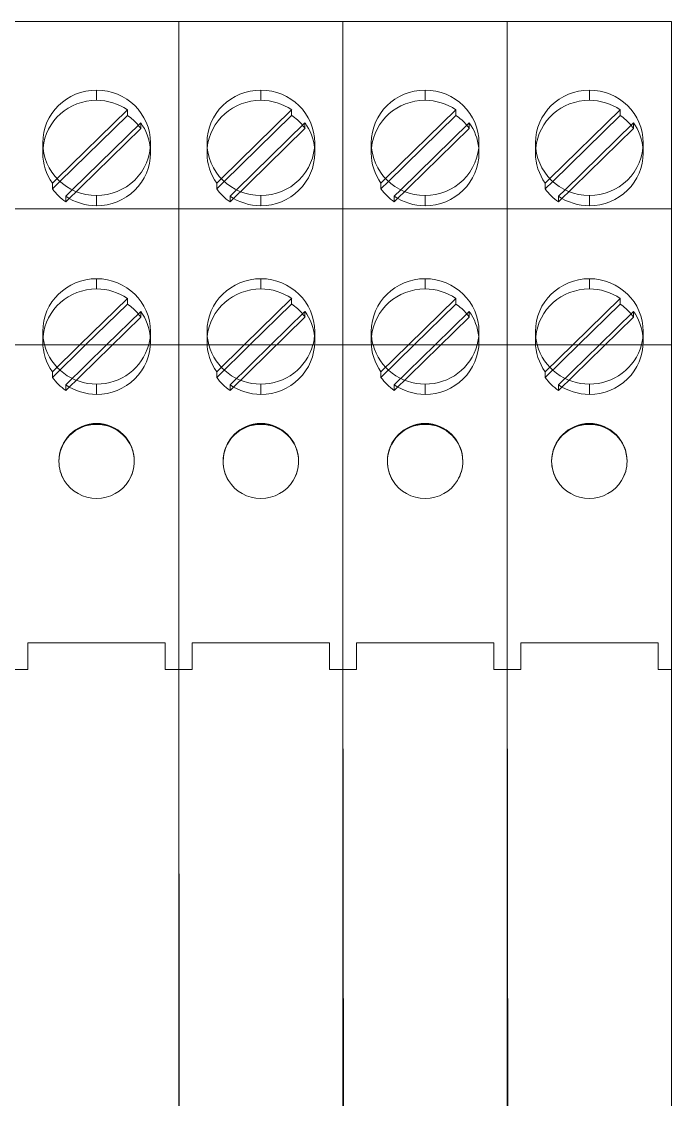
# Model space of a CAD drawing. Header units: millimetres. Extents: x 1359 to 3577, y 1336 to 3557.
# Drawn here: x 2021.83 to 2045.96, y 2556.67 to 2596.67 of the extents above; entities that cross this region are included whole.
import ezdxf

# ---------------------------------------------------------------- set-up
doc = ezdxf.new("R2010")
doc.units = ezdxf.units.MM
doc.layers.add('000-PI-Oprema', color=30, linetype='Continuous', lineweight=5)

msp = doc.modelspace()

# ---------------------------------------------------------------- linework, layer by layer
at = {"layer": '000-PI-Oprema', "color": 0, "linetype": 'ByBlock', "lineweight": 0}
for p, q in [((2021.565, 2596.672), (2027.665, 2596.672)), ((2021.565, 2596.672), (2027.665, 2596.672)), ((2027.665, 2596.672), (2027.665, 2596.672)), ((2027.665, 2596.672), (2027.665, 2596.672)), ((2027.665, 2596.672), (2027.665, 2596.672)), ((2027.665, 2590.216), (2027.665, 2596.672)), ((2027.665, 2596.672), (2027.665, 2596.672)), ((2027.665, 2596.672), (2027.665, 2596.672)), ((2027.665, 2596.672), (2027.665, 2596.672)), ((2027.665, 2590.216), (2027.665, 2596.672)), ((2027.665, 2596.672), (2033.765, 2596.672)), ((2027.665, 2590.216), (2027.665, 2596.672)), ((2027.665, 2596.672), (2027.665, 2596.672)), ((2027.665, 2596.672), (2027.665, 2596.672)), ((2027.665, 2596.672), (2027.665, 2596.672)), ((2027.665, 2596.672), (2033.765, 2596.672)), ((2027.665, 2590.216), (2027.665, 2596.672)), ((2027.665, 2596.672), (2027.665, 2596.672)), ((2027.665, 2596.672), (2027.665, 2596.672)), ((2027.665, 2596.672), (2027.665, 2596.672)), ((2033.765, 2596.672), (2033.765, 2596.672)), ((2033.765, 2596.672), (2033.765, 2596.672)), ((2033.765, 2596.672), (2033.765, 2596.672)), ((2033.765, 2590.216), (2033.765, 2596.672)), ((2033.765, 2596.672), (2033.765, 2596.672)), ((2033.765, 2596.672), (2033.765, 2596.672)), ((2033.765, 2596.672), (2033.765, 2596.672)), ((2033.765, 2590.216), (2033.765, 2596.672)), ((2033.765, 2596.672), (2039.865, 2596.672)), ((2033.765, 2590.216), (2033.765, 2596.672)), ((2033.765, 2596.672), (2033.765, 2596.672)), ((2033.765, 2596.672), (2033.765, 2596.672)), ((2033.765, 2596.672), (2033.765, 2596.672)), ((2033.765, 2596.672), (2039.865, 2596.672)), ((2033.765, 2590.216), (2033.765, 2596.672)), ((2033.765, 2596.672), (2033.765, 2596.672)), ((2033.765, 2596.672), (2033.765, 2596.672)), ((2033.765, 2596.672), (2033.765, 2596.672)), ((2039.865, 2596.672), (2039.865, 2596.672)), ((2039.865, 2596.672), (2039.865, 2596.672)), ((2039.865, 2596.672), (2039.865, 2596.672)), ((2039.865, 2590.216), (2039.865, 2596.672)), ((2039.865, 2596.672), (2039.865, 2596.672)), ((2039.865, 2596.672), (2039.865, 2596.672)), ((2039.865, 2596.672), (2039.865, 2596.672)), ((2039.865, 2590.216), (2039.865, 2596.672)), ((2039.865, 2596.672), (2045.965, 2596.672)), ((2039.865, 2590.216), (2039.865, 2596.672)), ((2039.865, 2596.672), (2039.865, 2596.672)), ((2039.865, 2596.672), (2039.865, 2596.672)), ((2039.865, 2596.672), (2039.865, 2596.672)), ((2039.865, 2596.672), (2045.965, 2596.672)), ((2039.865, 2590.216), (2039.865, 2596.672)), ((2039.865, 2596.672), (2039.865, 2596.672)), ((2039.865, 2596.672), (2039.865, 2596.672)), ((2039.865, 2596.672), (2039.865, 2596.672)), ((2045.965, 2596.672), (2045.965, 2596.672)), ((2045.965, 2596.672), (2045.965, 2596.672)), ((2045.965, 2596.672), (2045.965, 2596.672)), ((2045.965, 2590.216), (2045.965, 2596.672)), ((2045.965, 2596.672), (2045.965, 2596.672)), ((2045.965, 2596.672), (2045.965, 2596.672)), ((2045.965, 2596.672), (2045.965, 2596.672)), ((2045.965, 2590.216), (2045.965, 2596.672)), ((2045.965, 2596.672), (2045.965, 2596.672)), ((2045.965, 2596.672), (2045.965, 2596.672)), ((2027.665, 2595.827), (2027.665, 2596.272)), ((2027.665, 2595.827), (2027.665, 2596.272)), ((2033.765, 2595.827), (2033.765, 2596.272)), ((2033.765, 2595.827), (2033.765, 2596.272)), ((2039.865, 2595.827), (2039.865, 2596.272)), ((2039.865, 2595.827), (2039.865, 2596.272)), ((2045.965, 2595.827), (2045.965, 2596.272)), ((2045.965, 2595.827), (2045.965, 2596.272)), ((2027.665, 2595.172), (2027.665, 2595.172)), ((2027.665, 2595.172), (2027.665, 2595.172)), ((2033.765, 2595.172), (2033.765, 2595.172)), ((2033.765, 2595.172), (2033.765, 2595.172)), ((2039.865, 2595.172), (2039.865, 2595.172)), ((2039.865, 2595.172), (2039.865, 2595.172)), ((2024.615, 2594.128), (2024.615, 2593.749)), ((2030.715, 2594.128), (2030.715, 2593.749)), ((2036.815, 2594.128), (2036.815, 2593.749)), ((2042.915, 2594.128), (2042.915, 2593.749)), ((2027.665, 2593.108), (2027.665, 2593.984)), ((2027.665, 2593.108), (2027.665, 2593.984)), ((2033.765, 2593.108), (2033.765, 2593.984)), ((2033.765, 2593.108), (2033.765, 2593.984)), ((2039.865, 2593.108), (2039.865, 2593.984)), ((2039.865, 2593.108), (2039.865, 2593.984)), ((2045.965, 2593.108), (2045.965, 2593.984)), ((2045.965, 2593.108), (2045.965, 2593.984)), ((2025.759, 2593.397), (2023.148, 2590.842)), ((2025.759, 2593.397), (2025.759, 2593.189)), ((2031.859, 2593.397), (2029.248, 2590.842)), ((2031.859, 2593.397), (2031.859, 2593.189)), ((2037.959, 2593.397), (2035.348, 2590.842)), ((2037.959, 2593.397), (2037.959, 2593.189)), ((2044.059, 2593.397), (2041.448, 2590.842)), ((2044.059, 2593.397), (2044.059, 2593.189)), ((2023.254, 2590.738), (2025.759, 2593.189)), ((2023.712, 2590.426), (2026.254, 2592.913)), ((2026.254, 2592.913), (2026.254, 2592.705)), ((2029.354, 2590.738), (2031.859, 2593.189)), ((2029.812, 2590.426), (2032.354, 2592.913)), ((2032.354, 2592.913), (2032.354, 2592.705)), ((2035.454, 2590.738), (2037.959, 2593.189)), ((2035.912, 2590.426), (2038.454, 2592.913)), ((2038.454, 2592.913), (2038.454, 2592.705)), ((2041.554, 2590.738), (2044.059, 2593.189)), ((2042.012, 2590.426), (2044.554, 2592.913)), ((2044.554, 2592.913), (2044.554, 2592.705)), ((2026.254, 2592.705), (2023.47, 2589.981)), ((2032.354, 2592.705), (2029.57, 2589.981)), ((2038.454, 2592.705), (2035.67, 2589.981)), ((2044.554, 2592.705), (2041.77, 2589.981)), ((2022.615, 2591.793), (2022.615, 2592.172)), ((2026.615, 2591.793), (2026.615, 2592.172)), ((2028.715, 2591.793), (2028.715, 2592.172)), ((2032.715, 2591.793), (2032.715, 2592.172)), ((2034.815, 2591.793), (2034.815, 2592.172)), ((2038.815, 2591.793), (2038.815, 2592.172)), ((2040.915, 2591.793), (2040.915, 2592.172)), ((2044.915, 2591.793), (2044.915, 2592.172)), ((2023.148, 2590.842), (2022.975, 2590.673)), ((2029.248, 2590.842), (2029.075, 2590.673)), ((2035.348, 2590.842), (2035.175, 2590.673)), ((2041.448, 2590.842), (2041.275, 2590.673)), ((2022.975, 2590.465), (2023.254, 2590.738)), ((2022.975, 2590.673), (2022.975, 2590.465)), ((2023.47, 2590.189), (2023.712, 2590.426)), ((2029.075, 2590.465), (2029.354, 2590.738)), ((2029.075, 2590.673), (2029.075, 2590.465)), ((2029.57, 2590.189), (2029.812, 2590.426)), ((2035.175, 2590.465), (2035.454, 2590.738)), ((2035.175, 2590.673), (2035.175, 2590.465)), ((2035.67, 2590.189), (2035.912, 2590.426)), ((2041.275, 2590.465), (2041.554, 2590.738)), ((2041.275, 2590.673), (2041.275, 2590.465)), ((2041.77, 2590.189), (2042.012, 2590.426)), ((2023.47, 2590.189), (2023.47, 2589.981)), ((2024.615, 2590.216), (2024.615, 2589.836)), ((2027.665, 2589.672), (2027.665, 2590.216)), ((2027.665, 2589.672), (2027.665, 2590.216)), ((2027.665, 2589.672), (2027.665, 2590.216)), ((2027.665, 2589.672), (2027.665, 2590.216)), ((2029.57, 2590.189), (2029.57, 2589.981)), ((2030.715, 2590.216), (2030.715, 2589.836)), ((2033.765, 2589.672), (2033.765, 2590.216)), ((2033.765, 2589.672), (2033.765, 2590.216)), ((2033.765, 2589.672), (2033.765, 2590.216)), ((2033.765, 2589.672), (2033.765, 2590.216)), ((2035.67, 2590.189), (2035.67, 2589.981)), ((2036.815, 2590.216), (2036.815, 2589.836)), ((2039.865, 2589.672), (2039.865, 2590.216)), ((2039.865, 2589.672), (2039.865, 2590.216)), ((2039.865, 2589.672), (2039.865, 2590.216)), ((2039.865, 2589.672), (2039.865, 2590.216)), ((2041.77, 2590.189), (2041.77, 2589.981)), ((2042.915, 2590.216), (2042.915, 2589.836)), ((2045.965, 2589.672), (2045.965, 2590.216)), ((2045.965, 2589.672), (2045.965, 2590.216)), ((2021.565, 2589.72), (2027.665, 2589.72)), ((2027.665, 2589.72), (2033.765, 2589.72)), ((2027.665, 2589.672), (2027.665, 2589.672)), ((2027.665, 2584.672), (2027.665, 2589.672)), ((2027.665, 2589.672), (2027.665, 2589.672)), ((2027.665, 2584.672), (2027.665, 2589.672)), ((2027.665, 2589.672), (2027.665, 2589.672)), ((2027.665, 2589.672), (2027.665, 2584.672)), ((2027.665, 2589.672), (2027.665, 2589.672)), ((2027.665, 2589.672), (2027.665, 2584.672)), ((2033.765, 2589.72), (2039.865, 2589.72)), ((2033.765, 2589.672), (2033.765, 2589.672)), ((2033.765, 2584.672), (2033.765, 2589.672)), ((2033.765, 2589.672), (2033.765, 2589.672)), ((2033.765, 2584.672), (2033.765, 2589.672)), ((2033.765, 2589.672), (2033.765, 2589.672)), ((2033.765, 2589.672), (2033.765, 2584.672)), ((2033.765, 2589.672), (2033.765, 2589.672)), ((2033.765, 2589.672), (2033.765, 2584.672)), ((2039.865, 2589.72), (2045.965, 2589.72)), ((2039.865, 2589.672), (2039.865, 2589.672)), ((2039.865, 2584.672), (2039.865, 2589.672)), ((2039.865, 2589.672), (2039.865, 2589.672)), ((2039.865, 2584.672), (2039.865, 2589.672)), ((2039.865, 2589.672), (2039.865, 2589.672)), ((2039.865, 2589.672), (2039.865, 2584.672)), ((2039.865, 2589.672), (2039.865, 2589.672)), ((2039.865, 2589.672), (2039.865, 2584.672)), ((2045.965, 2589.672), (2045.965, 2589.672)), ((2045.965, 2584.672), (2045.965, 2589.672)), ((2045.965, 2589.672), (2045.965, 2589.672)), ((2045.965, 2584.672), (2045.965, 2589.672)), ((2024.615, 2587.128), (2024.615, 2586.749)), ((2027.665, 2586.108), (2027.665, 2586.98)), ((2027.665, 2586.108), (2027.665, 2586.98)), ((2030.715, 2587.128), (2030.715, 2586.749)), ((2033.765, 2586.108), (2033.765, 2586.98)), ((2033.765, 2586.108), (2033.765, 2586.98)), ((2036.815, 2587.128), (2036.815, 2586.749)), ((2039.865, 2586.108), (2039.865, 2586.98)), ((2039.865, 2586.108), (2039.865, 2586.98)), ((2042.915, 2587.128), (2042.915, 2586.749)), ((2045.965, 2586.108), (2045.965, 2586.98)), ((2045.965, 2586.108), (2045.965, 2586.98)), ((2025.759, 2586.397), (2023.996, 2584.672)), ((2024.208, 2584.672), (2025.759, 2586.189)), ((2025.759, 2586.397), (2025.759, 2586.189)), ((2031.859, 2586.397), (2030.096, 2584.672)), ((2030.308, 2584.672), (2031.859, 2586.189)), ((2031.859, 2586.397), (2031.859, 2586.189)), ((2037.959, 2586.397), (2036.196, 2584.672)), ((2036.408, 2584.672), (2037.959, 2586.189)), ((2037.959, 2586.397), (2037.959, 2586.189)), ((2044.059, 2586.397), (2042.296, 2584.672)), ((2042.508, 2584.672), (2044.059, 2586.189)), ((2044.059, 2586.397), (2044.059, 2586.189)), ((2026.254, 2585.705), (2023.47, 2582.981)), ((2024.986, 2584.672), (2026.254, 2585.913)), ((2026.254, 2585.913), (2026.254, 2585.705)), ((2032.354, 2585.705), (2029.57, 2582.981)), ((2031.086, 2584.672), (2032.354, 2585.913)), ((2032.354, 2585.913), (2032.354, 2585.705)), ((2038.454, 2585.705), (2035.67, 2582.981)), ((2037.186, 2584.672), (2038.454, 2585.913)), ((2038.454, 2585.913), (2038.454, 2585.705)), ((2044.554, 2585.705), (2041.77, 2582.981)), ((2043.286, 2584.672), (2044.554, 2585.913)), ((2044.554, 2585.913), (2044.554, 2585.705)), ((2022.615, 2584.793), (2022.615, 2585.172)), ((2026.615, 2584.793), (2026.615, 2585.172)), ((2028.715, 2584.793), (2028.715, 2585.172)), ((2032.715, 2584.793), (2032.715, 2585.172)), ((2034.815, 2584.793), (2034.815, 2585.172)), ((2038.815, 2584.793), (2038.815, 2585.172)), ((2040.915, 2584.793), (2040.915, 2585.172)), ((2044.915, 2584.793), (2044.915, 2585.172)), ((2021.565, 2584.672), (2027.665, 2584.672)), ((2022.975, 2583.465), (2024.208, 2584.672)), ((2023.996, 2584.672), (2022.975, 2583.673)), ((2023.47, 2583.189), (2024.986, 2584.672)), ((2027.665, 2584.672), (2027.665, 2584.672)), ((2027.665, 2574.322), (2027.665, 2584.672)), ((2027.665, 2584.672), (2027.665, 2584.672)), ((2027.665, 2574.322), (2027.665, 2584.672)), ((2027.665, 2584.672), (2033.765, 2584.672)), ((2027.665, 2574.322), (2027.665, 2584.672)), ((2027.665, 2584.672), (2027.665, 2584.672)), ((2027.665, 2574.322), (2027.665, 2584.672)), ((2027.665, 2584.672), (2027.665, 2584.672)), ((2029.075, 2583.465), (2030.308, 2584.672)), ((2030.096, 2584.672), (2029.075, 2583.673)), ((2029.57, 2583.189), (2031.086, 2584.672)), ((2033.765, 2584.672), (2033.765, 2584.672)), ((2033.765, 2574.322), (2033.765, 2584.672)), ((2033.765, 2584.672), (2033.765, 2584.672)), ((2033.765, 2574.322), (2033.765, 2584.672)), ((2033.765, 2584.672), (2039.865, 2584.672)), ((2033.765, 2574.322), (2033.765, 2584.672)), ((2033.765, 2584.672), (2033.765, 2584.672)), ((2033.765, 2574.322), (2033.765, 2584.672)), ((2033.765, 2584.672), (2033.765, 2584.672)), ((2035.175, 2583.465), (2036.408, 2584.672)), ((2036.196, 2584.672), (2035.175, 2583.673)), ((2035.67, 2583.189), (2037.186, 2584.672)), ((2039.865, 2584.672), (2039.865, 2584.672)), ((2039.865, 2574.322), (2039.865, 2584.672)), ((2039.865, 2584.672), (2039.865, 2584.672)), ((2039.865, 2574.322), (2039.865, 2584.672)), ((2039.865, 2584.672), (2045.965, 2584.672)), ((2039.865, 2574.322), (2039.865, 2584.672)), ((2039.865, 2584.672), (2039.865, 2584.672)), ((2039.865, 2574.322), (2039.865, 2584.672)), ((2039.865, 2584.672), (2039.865, 2584.672)), ((2041.275, 2583.465), (2042.508, 2584.672)), ((2042.296, 2584.672), (2041.275, 2583.673)), ((2041.77, 2583.189), (2043.286, 2584.672)), ((2045.965, 2584.672), (2045.965, 2584.672)), ((2045.965, 2574.322), (2045.965, 2584.672)), ((2045.965, 2584.672), (2045.965, 2584.672)), ((2045.965, 2574.322), (2045.965, 2584.672)), ((2022.975, 2583.673), (2022.975, 2583.465)), ((2029.075, 2583.673), (2029.075, 2583.465)), ((2035.175, 2583.673), (2035.175, 2583.465)), ((2041.275, 2583.673), (2041.275, 2583.465)), ((2024.615, 2583.216), (2024.615, 2582.836)), ((2030.715, 2583.216), (2030.715, 2582.836)), ((2036.815, 2583.216), (2036.815, 2582.836)), ((2042.915, 2583.216), (2042.915, 2582.836)), ((2023.47, 2583.189), (2023.47, 2582.981)), ((2029.57, 2583.189), (2029.57, 2582.981)), ((2035.67, 2583.189), (2035.67, 2582.981)), ((2041.77, 2583.189), (2041.77, 2582.981)), ((2023.215, 2580.348), (2023.215, 2580.357)), ((2026.015, 2580.348), (2026.015, 2580.357)), ((2029.315, 2580.348), (2029.315, 2580.357)), ((2032.115, 2580.348), (2032.115, 2580.357)), ((2035.415, 2580.348), (2035.415, 2580.357)), ((2038.215, 2580.348), (2038.215, 2580.357)), ((2041.515, 2580.348), (2041.515, 2580.357)), ((2044.315, 2580.348), (2044.315, 2580.357)), ((2027.665, 2572.622), (2027.665, 2574.322)), ((2027.665, 2572.622), (2027.665, 2574.322)), ((2027.69, 2548.121), (2027.665, 2574.322)), ((2027.69, 2548.121), (2027.665, 2574.322)), ((2033.765, 2572.622), (2033.765, 2574.322)), ((2033.765, 2572.622), (2033.765, 2574.322)), ((2033.79, 2548.121), (2033.765, 2574.322)), ((2033.79, 2548.121), (2033.765, 2574.322)), ((2039.865, 2572.622), (2039.865, 2574.322)), ((2039.865, 2572.622), (2039.865, 2574.322)), ((2039.89, 2548.121), (2039.865, 2574.322)), ((2039.89, 2548.121), (2039.865, 2574.322)), ((2045.965, 2572.622), (2045.965, 2574.322)), ((2045.965, 2572.622), (2045.965, 2574.322)), ((2022.065, 2573.622), (2027.165, 2573.622)), ((2022.065, 2573.622), (2022.065, 2573.622)), ((2022.065, 2573.622), (2022.065, 2572.622)), ((2027.165, 2573.622), (2027.165, 2573.622)), ((2027.165, 2573.622), (2027.165, 2572.622)), ((2027.665, 2573.672), (2027.665, 2573.672)), ((2027.665, 2573.672), (2027.665, 2573.672)), ((2027.665, 2573.672), (2027.665, 2573.672)), ((2027.665, 2573.672), (2027.665, 2573.672)), ((2028.165, 2573.622), (2033.265, 2573.622)), ((2028.165, 2573.622), (2028.165, 2573.622)), ((2028.165, 2573.622), (2028.165, 2572.622)), ((2033.265, 2573.622), (2033.265, 2573.622)), ((2033.265, 2573.622), (2033.265, 2572.622)), ((2033.765, 2573.672), (2033.765, 2573.672)), ((2033.765, 2573.672), (2033.765, 2573.672)), ((2033.765, 2573.672), (2033.765, 2573.672)), ((2033.765, 2573.672), (2033.765, 2573.672)), ((2034.265, 2573.622), (2039.365, 2573.622)), ((2034.265, 2573.622), (2034.265, 2573.622)), ((2034.265, 2573.622), (2034.265, 2572.622)), ((2039.365, 2573.622), (2039.365, 2573.622)), ((2039.365, 2573.622), (2039.365, 2572.622)), ((2039.865, 2573.672), (2039.865, 2573.672)), ((2039.865, 2573.672), (2039.865, 2573.672)), ((2039.865, 2573.672), (2039.865, 2573.672)), ((2039.865, 2573.672), (2039.865, 2573.672)), ((2040.365, 2573.622), (2045.465, 2573.622)), ((2040.365, 2573.622), (2040.365, 2573.622)), ((2040.365, 2573.622), (2040.365, 2572.622)), ((2045.465, 2573.622), (2045.465, 2573.622)), ((2045.465, 2573.622), (2045.465, 2572.622)), ((2045.965, 2573.672), (2045.965, 2573.672)), ((2045.965, 2573.672), (2045.965, 2573.672)), ((2027.665, 2572.872), (2027.665, 2572.872)), ((2027.665, 2572.872), (2027.665, 2572.872)), ((2027.665, 2572.872), (2027.665, 2572.872)), ((2027.665, 2572.872), (2027.665, 2572.872)), ((2033.765, 2572.872), (2033.765, 2572.872)), ((2033.765, 2572.872), (2033.765, 2572.872)), ((2033.765, 2572.872), (2033.765, 2572.872)), ((2033.765, 2572.872), (2033.765, 2572.872)), ((2039.865, 2572.872), (2039.865, 2572.872)), ((2039.865, 2572.872), (2039.865, 2572.872)), ((2039.865, 2572.872), (2039.865, 2572.872)), ((2039.865, 2572.872), (2039.865, 2572.872)), ((2045.965, 2572.872), (2045.965, 2572.872)), ((2045.965, 2572.872), (2045.965, 2572.872)), ((2022.065, 2572.622), (2021.565, 2572.622)), ((2022.065, 2572.622), (2022.065, 2572.622)), ((2027.165, 2572.622), (2027.165, 2572.622)), ((2027.665, 2572.622), (2027.165, 2572.622)), ((2027.665, 2572.622), (2027.665, 2572.622)), ((2027.665, 2572.622), (2027.665, 2546.322)), ((2027.665, 2572.622), (2027.665, 2572.622)), ((2027.665, 2572.622), (2027.665, 2546.322)), ((2027.665, 2572.622), (2027.665, 2572.622)), ((2028.165, 2572.622), (2027.665, 2572.622)), ((2027.665, 2572.622), (2027.665, 2572.622)), ((2028.165, 2572.622), (2028.165, 2572.622)), ((2033.265, 2572.622), (2033.265, 2572.622)), ((2033.765, 2572.622), (2033.265, 2572.622)), ((2033.765, 2572.622), (2033.765, 2572.622)), ((2033.765, 2572.622), (2033.765, 2546.322)), ((2033.765, 2572.622), (2033.765, 2572.622)), ((2033.765, 2572.622), (2033.765, 2546.322)), ((2033.765, 2572.622), (2033.765, 2572.622)), ((2034.265, 2572.622), (2033.765, 2572.622)), ((2033.765, 2572.622), (2033.765, 2572.622)), ((2034.265, 2572.622), (2034.265, 2572.622)), ((2039.365, 2572.622), (2039.365, 2572.622)), ((2039.865, 2572.622), (2039.365, 2572.622)), ((2039.865, 2572.622), (2039.865, 2572.622)), ((2039.865, 2572.622), (2039.865, 2546.322)), ((2039.865, 2572.622), (2039.865, 2572.622)), ((2039.865, 2572.622), (2039.865, 2546.322)), ((2039.865, 2572.622), (2039.865, 2572.622)), ((2040.365, 2572.622), (2039.865, 2572.622)), ((2039.865, 2572.622), (2039.865, 2572.622)), ((2040.365, 2572.622), (2040.365, 2572.622)), ((2045.465, 2572.622), (2045.465, 2572.622)), ((2045.965, 2572.622), (2045.465, 2572.622)), ((2045.965, 2572.622), (2045.965, 2572.622)), ((2045.965, 2572.622), (2045.965, 2546.322)), ((2045.965, 2572.622), (2045.965, 2572.622)), ((2045.965, 2572.622), (2045.965, 2546.322)), ((2027.665, 2571.912), (2027.665, 2571.912)), ((2027.665, 2571.912), (2027.665, 2571.912)), ((2027.665, 2571.912), (2027.665, 2571.912)), ((2027.665, 2571.912), (2027.665, 2571.912)), ((2033.765, 2571.912), (2033.765, 2571.912)), ((2033.765, 2571.912), (2033.765, 2571.912)), ((2033.765, 2571.912), (2033.765, 2571.912)), ((2033.765, 2571.912), (2033.765, 2571.912)), ((2039.865, 2571.912), (2039.865, 2571.912)), ((2039.865, 2571.912), (2039.865, 2571.912)), ((2039.865, 2571.912), (2039.865, 2571.912)), ((2039.865, 2571.912), (2039.865, 2571.912)), ((2045.965, 2571.912), (2045.965, 2571.912)), ((2045.965, 2571.912), (2045.965, 2571.912))]:
    msp.add_line(p, q, dxfattribs=at)
for centre in [(2024.615, 2580.357), (2030.715, 2580.357), (2036.815, 2580.357), (2042.915, 2580.357)]:
    msp.add_arc(centre, 1.4, 0, 180, dxfattribs=at)
for centre, major_axis, ratio, start_param, end_param in [((2024.615, 2592.172), (-2, 0), 0.978148, -1.570796, 0), ((2024.615, 2592.172), (-2, 0), 0.978148, 3.141593, 4.712389), ((2030.715, 2592.172), (-2, 0), 0.978148, -1.570796, 0), ((2030.715, 2592.172), (-2, 0), 0.978148, 3.141593, 4.712389), ((2036.815, 2592.172), (-2, 0), 0.978148, -1.570796, 0), ((2036.815, 2592.172), (-2, 0), 0.978148, 3.141593, 4.712389), ((2042.915, 2592.172), (-2, 0), 0.978148, -1.570796, 0), ((2042.915, 2592.172), (-2, 0), 0.978148, 3.141593, 4.712389), ((2024.615, 2591.793), (-2, 0), 0.978148, -1.570796, -0.097132), ((2024.615, 2591.793), (-2, 0), 0.978148, -2.180289, -1.570796), ((2030.715, 2591.793), (-2, 0), 0.978148, -1.570796, -0.097132), ((2030.715, 2591.793), (-2, 0), 0.978148, -2.180289, -1.570796), ((2036.815, 2591.793), (-2, 0), 0.978148, -1.570796, -0.097132), ((2036.815, 2591.793), (-2, 0), 0.978148, -2.180289, -1.570796), ((2042.915, 2591.793), (-2, 0), 0.978148, -1.570796, -0.097132), ((2042.915, 2591.793), (-2, 0), 0.978148, -2.180289, -1.570796), ((2024.615, 2591.585), (2, 0), 0.978148, 0.685382, 0.961304), ((2024.615, 2591.585), (2, 0), 0.978148, 0.609492, 0.685382), ((2024.615, 2591.793), (-2, 0), 0.978148, -3.044461, -2.5321), ((2030.715, 2591.585), (2, 0), 0.978148, 0.685382, 0.961304), ((2030.715, 2591.585), (2, 0), 0.978148, 0.609492, 0.685382), ((2030.715, 2591.793), (-2, 0), 0.978148, -3.044461, -2.5321), ((2036.815, 2591.585), (2, 0), 0.978148, 0.685382, 0.961304), ((2036.815, 2591.585), (2, 0), 0.978148, 0.609492, 0.685382), ((2036.815, 2591.793), (-2, 0), 0.978148, -3.044461, -2.5321), ((2042.915, 2591.585), (2, 0), 0.978148, 0.685382, 0.961304), ((2042.915, 2591.585), (2, 0), 0.978148, 0.609492, 0.685382), ((2042.915, 2591.793), (-2, 0), 0.978148, -3.044461, -2.5321), ((2024.615, 2592.172), (-2, 0), 0.978148, 0, 1.570796), ((2024.615, 2592.172), (-2, 0), 0.978148, 1.570796, 3.141593), ((2030.715, 2592.172), (-2, 0), 0.978148, 0, 1.570796), ((2030.715, 2592.172), (-2, 0), 0.978148, 1.570796, 3.141593), ((2036.815, 2592.172), (-2, 0), 0.978148, 0, 1.570796), ((2036.815, 2592.172), (-2, 0), 0.978148, 1.570796, 3.141593), ((2042.915, 2592.172), (-2, 0), 0.978148, 0, 1.570796), ((2042.915, 2592.172), (-2, 0), 0.978148, 1.570796, 3.141593), ((2024.615, 2591.793), (-2, 0), 0.978148, -0.097132, 0), ((2024.615, 2591.793), (-2, 0), 0.978148, 0, 0.609492), ((2024.615, 2591.793), (-2, 0), 0.978148, 1.570796, 3.141593), ((2024.615, 2591.793), (-2, 0), 0.978148, 3.141593, 3.238724), ((2030.715, 2591.793), (-2, 0), 0.978148, -0.097132, 0), ((2030.715, 2591.793), (-2, 0), 0.978148, 0, 0.609492), ((2030.715, 2591.793), (-2, 0), 0.978148, 1.570796, 3.141593), ((2030.715, 2591.793), (-2, 0), 0.978148, 3.141593, 3.238724), ((2036.815, 2591.793), (-2, 0), 0.978148, -0.097132, 0), ((2036.815, 2591.793), (-2, 0), 0.978148, 0, 0.609492), ((2036.815, 2591.793), (-2, 0), 0.978148, 1.570796, 3.141593), ((2036.815, 2591.793), (-2, 0), 0.978148, 3.141593, 3.238724), ((2042.915, 2591.793), (-2, 0), 0.978148, -0.097132, 0), ((2042.915, 2591.793), (-2, 0), 0.978148, 0, 0.609492), ((2042.915, 2591.793), (-2, 0), 0.978148, 1.570796, 3.141593), ((2042.915, 2591.793), (-2, 0), 0.978148, 3.141593, 3.238724), ((2024.615, 2591.585), (2, 0), 0.978148, -2.5321, -2.180289), ((2030.715, 2591.585), (2, 0), 0.978148, -2.5321, -2.180289), ((2036.815, 2591.585), (2, 0), 0.978148, -2.5321, -2.180289), ((2042.915, 2591.585), (2, 0), 0.978148, -2.5321, -2.180289), ((2024.615, 2591.793), (-2, 0), 0.978148, 0.961304, 1.570796), ((2030.715, 2591.793), (-2, 0), 0.978148, 0.961304, 1.570796), ((2036.815, 2591.793), (-2, 0), 0.978148, 0.961304, 1.570796), ((2042.915, 2591.793), (-2, 0), 0.978148, 0.961304, 1.570796), ((2024.615, 2585.172), (-2, 0), 0.978148, -1.570796, 0), ((2024.615, 2585.172), (-2, 0), 0.978148, 3.141593, 4.712389), ((2030.715, 2585.172), (-2, 0), 0.978148, -1.570796, 0), ((2030.715, 2585.172), (-2, 0), 0.978148, 3.141593, 4.712389), ((2036.815, 2585.172), (-2, 0), 0.978148, -1.570796, 0), ((2036.815, 2585.172), (-2, 0), 0.978148, 3.141593, 4.712389), ((2042.915, 2585.172), (-2, 0), 0.978148, -1.570796, 0), ((2042.915, 2585.172), (-2, 0), 0.978148, 3.141593, 4.712389), ((2024.615, 2584.793), (-2, 0), 0.978148, -1.570796, -0.097132), ((2024.615, 2584.793), (-2, 0), 0.978148, -2.180289, -1.570796), ((2030.715, 2584.793), (-2, 0), 0.978148, -1.570796, -0.097132), ((2030.715, 2584.793), (-2, 0), 0.978148, -2.180289, -1.570796), ((2036.815, 2584.793), (-2, 0), 0.978148, -1.570796, -0.097132), ((2036.815, 2584.793), (-2, 0), 0.978148, -2.180289, -1.570796), ((2042.915, 2584.793), (-2, 0), 0.978148, -1.570796, -0.097132), ((2042.915, 2584.793), (-2, 0), 0.978148, -2.180289, -1.570796), ((2024.615, 2584.585), (2, 0), 0.978148, 0.685382, 0.961304), ((2030.715, 2584.585), (2, 0), 0.978148, 0.685382, 0.961304), ((2036.815, 2584.585), (2, 0), 0.978148, 0.685382, 0.961304), ((2042.915, 2584.585), (2, 0), 0.978148, 0.685382, 0.961304), ((2024.615, 2584.585), (2, 0), 0.978148, 0.609492, 0.685382), ((2024.615, 2584.793), (-2, 0), 0.978148, -3.044461, -2.5321), ((2030.715, 2584.585), (2, 0), 0.978148, 0.609492, 0.685382), ((2030.715, 2584.793), (-2, 0), 0.978148, -3.044461, -2.5321), ((2036.815, 2584.585), (2, 0), 0.978148, 0.609492, 0.685382), ((2036.815, 2584.793), (-2, 0), 0.978148, -3.044461, -2.5321), ((2042.915, 2584.585), (2, 0), 0.978148, 0.609492, 0.685382), ((2042.915, 2584.793), (-2, 0), 0.978148, -3.044461, -2.5321), ((2024.615, 2585.172), (-2, 0), 0.978148, 0, 0.258728), ((2024.615, 2584.793), (-2, 0), 0.978148, -0.097132, 0), ((2024.615, 2585.172), (-2, 0), 0.978148, 2.882864, 3.141593), ((2024.615, 2584.793), (-2, 0), 0.978148, 3.141593, 3.238724), ((2030.715, 2585.172), (-2, 0), 0.978148, 0, 0.258728), ((2030.715, 2584.793), (-2, 0), 0.978148, -0.097132, 0), ((2030.715, 2585.172), (-2, 0), 0.978148, 2.882864, 3.141593), ((2030.715, 2584.793), (-2, 0), 0.978148, 3.141593, 3.238724), ((2036.815, 2585.172), (-2, 0), 0.978148, 0, 0.258728), ((2036.815, 2584.793), (-2, 0), 0.978148, -0.097132, 0), ((2036.815, 2585.172), (-2, 0), 0.978148, 2.882864, 3.141593), ((2036.815, 2584.793), (-2, 0), 0.978148, 3.141593, 3.238724), ((2042.915, 2585.172), (-2, 0), 0.978148, 0, 0.258728), ((2042.915, 2584.793), (-2, 0), 0.978148, -0.097132, 0), ((2042.915, 2585.172), (-2, 0), 0.978148, 2.882864, 3.141593), ((2042.915, 2584.793), (-2, 0), 0.978148, 3.141593, 3.238724), ((2024.615, 2584.793), (-2, 0), 0.978148, 0, 0.609492), ((2024.615, 2585.172), (-2, 0), 0.978148, 0.258728, 1.570796), ((2024.615, 2584.793), (-2, 0), 0.978148, 1.570796, 3.141593), ((2024.615, 2585.172), (-2, 0), 0.978148, 1.570796, 2.882864), ((2030.715, 2584.793), (-2, 0), 0.978148, 0, 0.609492), ((2030.715, 2585.172), (-2, 0), 0.978148, 0.258728, 1.570796), ((2030.715, 2584.793), (-2, 0), 0.978148, 1.570796, 3.141593), ((2030.715, 2585.172), (-2, 0), 0.978148, 1.570796, 2.882864), ((2036.815, 2584.793), (-2, 0), 0.978148, 0, 0.609492), ((2036.815, 2585.172), (-2, 0), 0.978148, 0.258728, 1.570796), ((2036.815, 2584.793), (-2, 0), 0.978148, 1.570796, 3.141593), ((2036.815, 2585.172), (-2, 0), 0.978148, 1.570796, 2.882864), ((2042.915, 2584.793), (-2, 0), 0.978148, 0, 0.609492), ((2042.915, 2585.172), (-2, 0), 0.978148, 0.258728, 1.570796), ((2042.915, 2584.793), (-2, 0), 0.978148, 1.570796, 3.141593), ((2042.915, 2585.172), (-2, 0), 0.978148, 1.570796, 2.882864), ((2024.615, 2584.585), (2, 0), 0.978148, -2.5321, -2.180289), ((2030.715, 2584.585), (2, 0), 0.978148, -2.5321, -2.180289), ((2036.815, 2584.585), (2, 0), 0.978148, -2.5321, -2.180289), ((2042.915, 2584.585), (2, 0), 0.978148, -2.5321, -2.180289), ((2024.615, 2584.793), (-2, 0), 0.978148, 0.961304, 1.570796), ((2030.715, 2584.793), (-2, 0), 0.978148, 0.961304, 1.570796), ((2036.815, 2584.793), (-2, 0), 0.978148, 0.961304, 1.570796), ((2042.915, 2584.793), (-2, 0), 0.978148, 0.961304, 1.570796), ((2024.615, 2580.348), (-1.4, 0), 0.982559, -1.570796, 0.003609), ((2024.615, 2580.357), (1.4, 0), 0.994522, 1.570796, 3.141593), ((2024.615, 2580.357), (1.4, 0), 0.994522, 0, 1.570796), ((2024.615, 2580.348), (-1.4, 0), 0.982559, 3.141538, 4.712389), ((2030.715, 2580.348), (-1.4, 0), 0.982559, -1.570796, 0.003609), ((2030.715, 2580.357), (1.4, 0), 0.994522, 1.570796, 3.141593), ((2030.715, 2580.357), (1.4, 0), 0.994522, 0, 1.570796), ((2030.715, 2580.348), (-1.4, 0), 0.982559, 3.141538, 4.712389), ((2036.815, 2580.348), (-1.4, 0), 0.982559, -1.570796, 0.003609), ((2036.815, 2580.357), (1.4, 0), 0.994522, 1.570796, 3.141593), ((2036.815, 2580.357), (1.4, 0), 0.994522, 0, 1.570796), ((2036.815, 2580.348), (-1.4, 0), 0.982559, 3.141538, 4.712389), ((2042.915, 2580.348), (-1.4, 0), 0.982559, -1.570796, 0.003609), ((2042.915, 2580.357), (1.4, 0), 0.994522, 1.570796, 3.141593), ((2042.915, 2580.357), (1.4, 0), 0.994522, 0, 1.570796), ((2042.915, 2580.348), (-1.4, 0), 0.982559, 3.141538, 4.712389), ((2024.615, 2580.357), (1.4, 0), 0.994522, 3.141593, 3.68285), ((2024.615, 2580.348), (-1.4, 0), 0.982559, 0.003609, 0.541258), ((2024.615, 2580.357), (1.4, 0), 0.994522, -0.541258, 0), ((2024.615, 2580.348), (-1.4, 0), 0.982559, 2.600335, 3.141538), ((2030.715, 2580.357), (1.4, 0), 0.994522, 3.141593, 3.68285), ((2030.715, 2580.348), (-1.4, 0), 0.982559, 0.003609, 0.541258), ((2030.715, 2580.357), (1.4, 0), 0.994522, -0.541258, 0), ((2030.715, 2580.348), (-1.4, 0), 0.982559, 2.600335, 3.141538), ((2036.815, 2580.357), (1.4, 0), 0.994522, 3.141593, 3.68285), ((2036.815, 2580.348), (-1.4, 0), 0.982559, 0.003609, 0.541258), ((2036.815, 2580.357), (1.4, 0), 0.994522, -0.541258, 0), ((2036.815, 2580.348), (-1.4, 0), 0.982559, 2.600335, 3.141538), ((2042.915, 2580.357), (1.4, 0), 0.994522, 3.141593, 3.68285), ((2042.915, 2580.348), (-1.4, 0), 0.982559, 0.003609, 0.541258), ((2042.915, 2580.357), (1.4, 0), 0.994522, -0.541258, 0), ((2042.915, 2580.348), (-1.4, 0), 0.982559, 2.600335, 3.141538), ((2024.615, 2580.339), (-1.398, 0), 0.976187, 0.538389, 2.603204), ((2030.715, 2580.339), (-1.398, 0), 0.976187, 0.538389, 2.603204), ((2036.815, 2580.339), (-1.398, 0), 0.976187, 0.538389, 2.603204), ((2042.915, 2580.339), (-1.398, 0), 0.976187, 0.538389, 2.603204)]:
    msp.add_ellipse(centre, major_axis=major_axis, ratio=ratio, start_param=start_param, end_param=end_param, dxfattribs=at)

doc.saveas('drawing.dxf')
